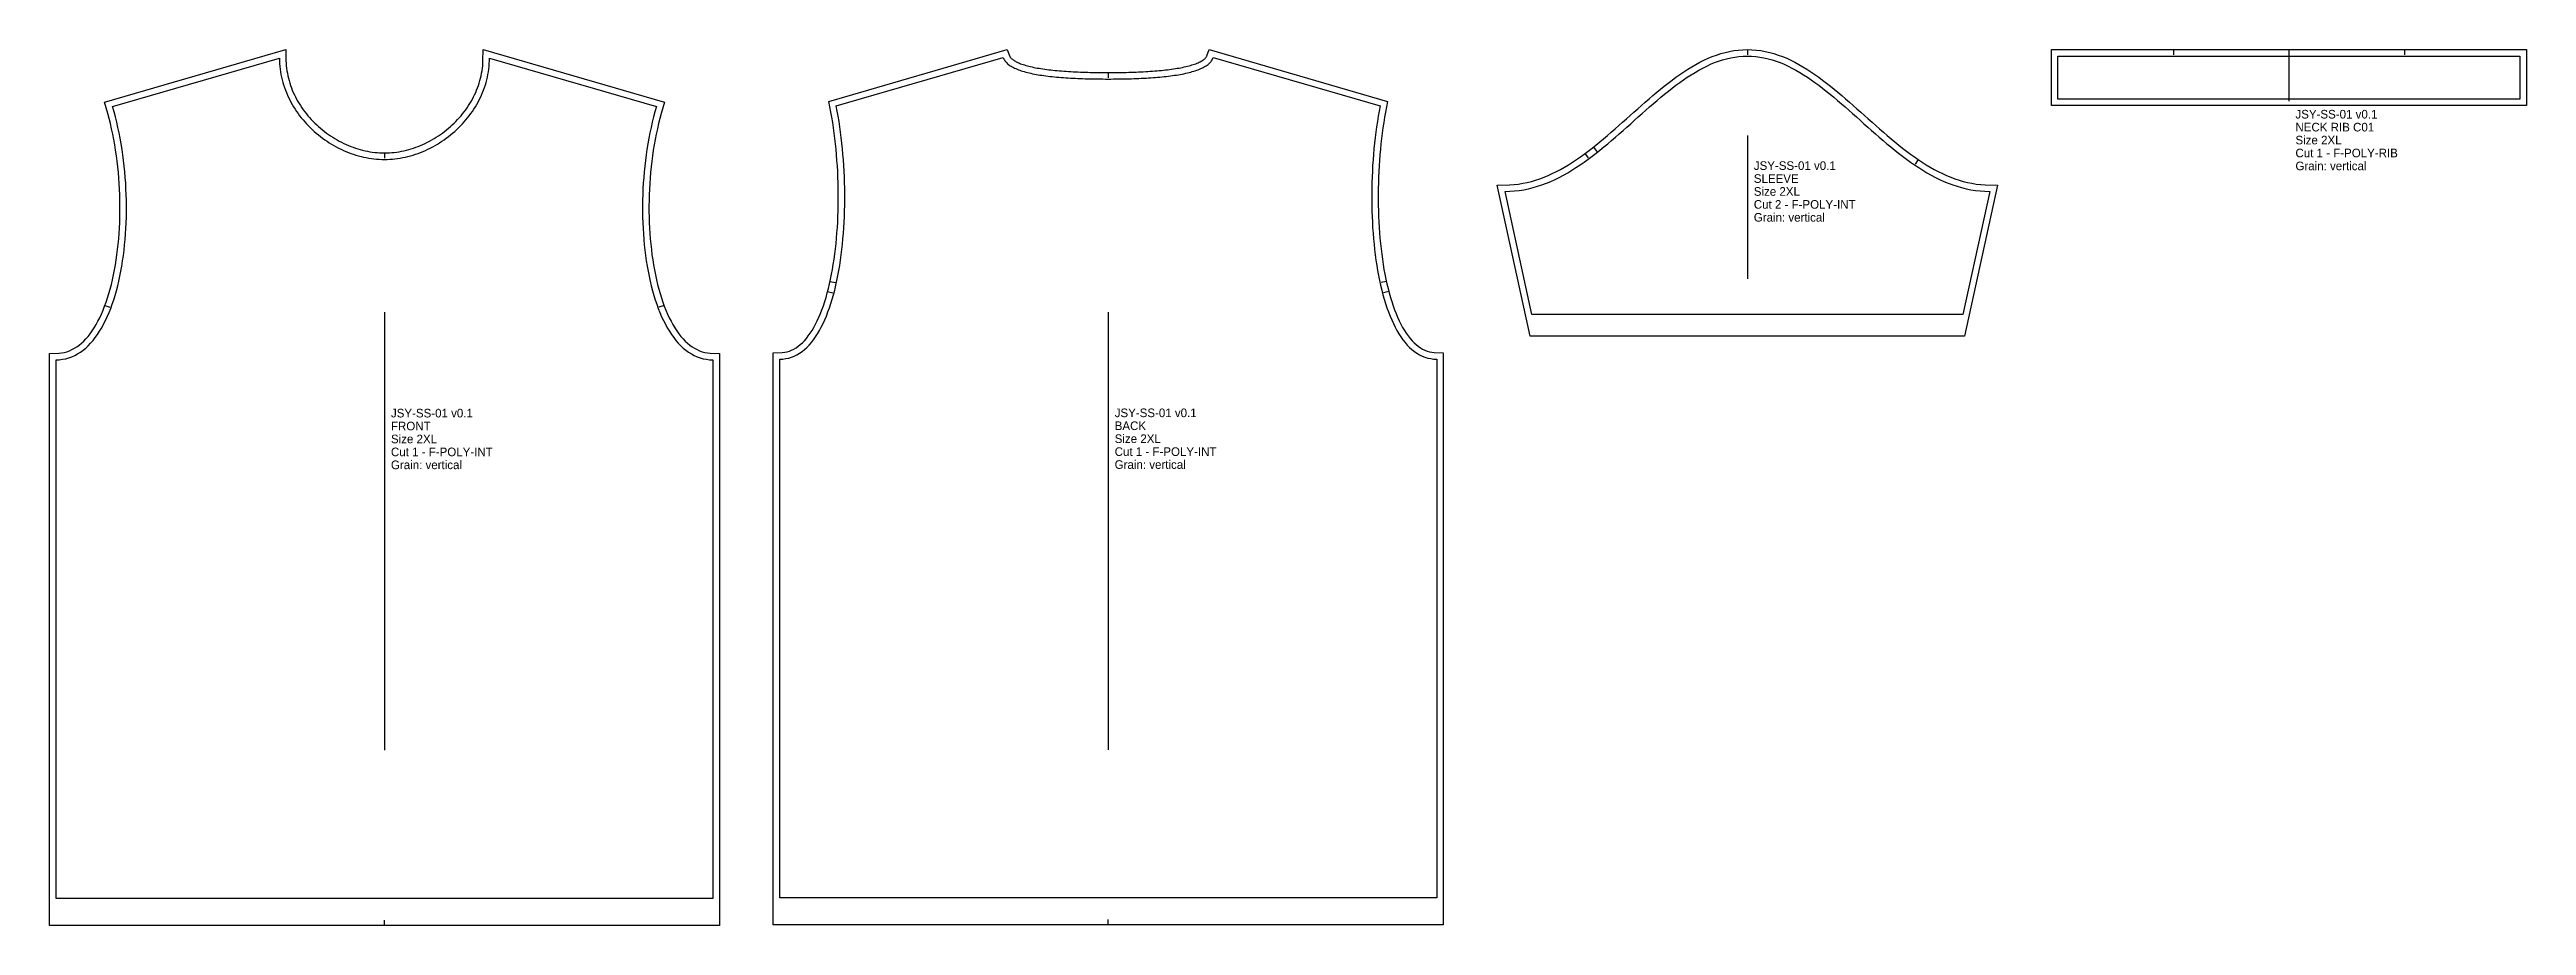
# Model space of a CAD drawing. Header units: millimetres. Extents: x 30 to 2330, y -843 to -30.
import ezdxf

# ---------------------------------------------------------------- set-up
doc = ezdxf.new("R2010")
doc.units = ezdxf.units.MM

msp = doc.modelspace()

# ---------------------------------------------------------------- linework, layer by layer
at = {"layer": '1'}
for points in [[(341, -125.95), (343.27, -125.92), (345.53, -125.82), (347.8, -125.66), (350.06, -125.44), (352.32, -125.15), (354.58, -124.8), (356.83, -124.39), (359.08, -123.92), (361.31, -123.39), (363.54, -122.8), (365.76, -122.15), (367.96, -121.45), (370.15, -120.69), (372.33, -119.87), (374.49, -119), (376.63, -118.07), (378.75, -117.1), (380.85, -116.07), (382.93, -114.98), (384.99, -113.85), (387.02, -112.67), (389.02, -111.44), (391, -110.16), (392.95, -108.83), (394.86, -107.46), (396.75, -106.05), (398.6, -104.59), (400.42, -103.08), (402.2, -101.54), (403.94, -99.95), (405.64, -98.32), (407.31, -96.66), (408.93, -94.95), (410.51, -93.21), (412.05, -91.44), (413.54, -89.62), (414.98, -87.78), (416.38, -85.9), (417.72, -83.98), (419.02, -82.04), (420.26, -80.06), (421.46, -78.06), (422.59, -76.03), (423.67, -73.97), (424.7, -71.88), (425.67, -69.77), (426.58, -67.63), (427.42, -65.47), (428.21, -63.28), (428.94, -61.08), (429.6, -58.85), (430.19, -56.6), (430.72, -54.33), (431.19, -52.05), (431.58, -49.74), (431.91, -47.42), (432.17, -45.07), (432.35, -42.72), (432.46, -40.34), (432.62, -30), (600.93, -78.86), (597.91, -89.31), (596.64, -94.01), (595.45, -98.78), (594.34, -103.62), (593.29, -108.52), (592.33, -113.48), (591.44, -118.48), (590.62, -123.53), (589.88, -128.61), (589.21, -133.73), (588.62, -138.87), (588.11, -144.04), (587.67, -149.23), (587.3, -154.42), (587.01, -159.62), (586.8, -164.82), (586.66, -170.01), (586.59, -175.2), (586.6, -180.37), (586.69, -185.51), (586.85, -190.63), (587.08, -195.72), (587.39, -200.77), (587.78, -205.78), (588.23, -210.73), (588.77, -215.64), (589.37, -220.48), (590.05, -225.26), (590.81, -229.96), (591.63, -234.59), (592.53, -239.14), (593.51, -243.6), (594.55, -247.97), (595.67, -252.24), (596.85, -256.41), (598.11, -260.46), (599.43, -264.4), (600.83, -268.22), (602.29, -271.91), (603.82, -275.46), (605.42, -278.88), (607.07, -282.16), (608.79, -285.28), (610.58, -288.25), (612.41, -291.06), (614.31, -293.71), (616.26, -296.18), (618.26, -298.49), (620.31, -300.61), (622.41, -302.56), (624.55, -304.32), (626.73, -305.91), (628.95, -307.3), (631.22, -308.52), (633.54, -309.55), (635.91, -310.41), (638.33, -311.07), (640.81, -311.56), (643.37, -311.85), (652, -312.18), (652, -842.95), (30, -842.95), (30, -312.18), (38.63, -311.85), (41.19, -311.56), (43.67, -311.07), (46.09, -310.41), (48.46, -309.55), (50.78, -308.52), (53.05, -307.3), (55.27, -305.91), (57.45, -304.32), (59.59, -302.56), (61.69, -300.61), (63.74, -298.49), (65.74, -296.18), (67.69, -293.71), (69.59, -291.06), (71.42, -288.25), (73.21, -285.28), (74.93, -282.16), (76.58, -278.88), (78.18, -275.46), (79.71, -271.91), (81.17, -268.22), (82.57, -264.4), (83.89, -260.46), (85.15, -256.41), (86.33, -252.24), (87.45, -247.97), (88.49, -243.6), (89.47, -239.14), (90.37, -234.59), (91.19, -229.96), (91.95, -225.26), (92.63, -220.48), (93.23, -215.64), (93.77, -210.73), (94.22, -205.78), (94.61, -200.77), (94.92, -195.72), (95.15, -190.63), (95.31, -185.51), (95.4, -180.37), (95.41, -175.2), (95.34, -170.01), (95.2, -164.82), (94.99, -159.62), (94.7, -154.42), (94.33, -149.23), (93.89, -144.04), (93.38, -138.87), (92.79, -133.73), (92.12, -128.61), (91.38, -123.53), (90.56, -118.48), (89.67, -113.48), (88.71, -108.52), (87.66, -103.62), (86.55, -98.78), (85.36, -94.01), (84.09, -89.31), (81.07, -78.86), (249.38, -30), (249.54, -40.34), (249.65, -42.72), (249.83, -45.07), (250.09, -47.42), (250.42, -49.74), (250.81, -52.05), (251.28, -54.33), (251.81, -56.6), (252.4, -58.85), (253.06, -61.08), (253.79, -63.28), (254.58, -65.47), (255.42, -67.63), (256.33, -69.77), (257.3, -71.88), (258.33, -73.97), (259.41, -76.03), (260.54, -78.06), (261.74, -80.06), (262.98, -82.04), (264.28, -83.98), (265.62, -85.9), (267.02, -87.78), (268.46, -89.62), (269.95, -91.44), (271.49, -93.21), (273.07, -94.95), (274.69, -96.66), (276.36, -98.32), (278.06, -99.95), (279.8, -101.54), (281.58, -103.08), (283.4, -104.59), (285.25, -106.05), (287.14, -107.46), (289.05, -108.83), (291, -110.16), (292.98, -111.44), (294.98, -112.67), (297.01, -113.85), (299.07, -114.98), (301.15, -116.07), (303.25, -117.1), (305.37, -118.07), (307.51, -119), (309.67, -119.87), (311.85, -120.69), (314.04, -121.45), (316.24, -122.15), (318.46, -122.8), (320.69, -123.39), (322.92, -123.92), (325.17, -124.39), (327.42, -124.8), (329.68, -125.15), (331.94, -125.44), (334.2, -125.66), (336.47, -125.82), (338.73, -125.92)], [(1013, -51.34), (1015.42, -51.33), (1017.82, -51.32), (1020.22, -51.31), (1022.6, -51.28), (1024.97, -51.25), (1027.33, -51.21), (1029.67, -51.16), (1032, -51.11), (1034.31, -51.04), (1036.6, -50.97), (1038.87, -50.89), (1041.13, -50.8), (1043.36, -50.7), (1045.57, -50.59), (1047.76, -50.47), (1049.92, -50.34), (1052.06, -50.21), (1054.18, -50.06), (1056.26, -49.9), (1058.32, -49.73), (1060.35, -49.55), (1062.35, -49.36), (1064.32, -49.16), (1066.26, -48.94), (1068.17, -48.72), (1070.04, -48.48), (1071.87, -48.24), (1073.67, -47.98), (1075.43, -47.7), (1077.15, -47.42), (1078.83, -47.13), (1080.47, -46.82), (1082.07, -46.5), (1083.63, -46.17), (1085.14, -45.82), (1086.6, -45.47), (1088.01, -45.1), (1089.38, -44.72), (1090.7, -44.33), (1091.96, -43.93), (1093.17, -43.52), (1094.33, -43.1), (1095.43, -42.67), (1096.47, -42.23), (1097.45, -41.79), (1098.37, -41.33), (1099.23, -40.88), (1100.02, -40.42), (1100.75, -39.96), (1101.42, -39.5), (1102.02, -39.05), (1102.55, -38.61), (1103.02, -38.17), (1103.42, -37.75), (1103.77, -37.35), (1104.06, -36.96), (1104.3, -36.59), (1104.49, -36.23), (1104.65, -35.89), (1106.75, -30), (1272.43, -78.1), (1270.49, -88.17), (1269.64, -92.9), (1268.85, -97.7), (1268.12, -102.57), (1267.43, -107.49), (1266.81, -112.47), (1266.23, -117.5), (1265.72, -122.57), (1265.26, -127.68), (1264.85, -132.82), (1264.5, -137.99), (1264.21, -143.18), (1263.98, -148.38), (1263.8, -153.59), (1263.69, -158.81), (1263.63, -164.03), (1263.62, -169.25), (1263.68, -174.45), (1263.8, -179.64), (1263.97, -184.8), (1264.21, -189.94), (1264.5, -195.04), (1264.86, -200.11), (1265.27, -205.13), (1265.75, -210.1), (1266.29, -215.02), (1266.89, -219.88), (1267.54, -224.68), (1268.26, -229.4), (1269.05, -234.04), (1269.89, -238.61), (1270.79, -243.08), (1271.76, -247.47), (1272.79, -251.75), (1273.87, -255.93), (1275.02, -260), (1276.23, -263.95), (1277.5, -267.78), (1278.83, -271.48), (1280.22, -275.05), (1281.66, -278.47), (1283.16, -281.76), (1284.72, -284.89), (1286.33, -287.86), (1288, -290.68), (1289.71, -293.32), (1291.47, -295.8), (1293.28, -298.09), (1295.12, -300.21), (1297.01, -302.14), (1298.93, -303.88), (1300.89, -305.44), (1302.87, -306.82), (1304.89, -308.01), (1306.95, -309.01), (1309.05, -309.84), (1311.19, -310.49), (1313.39, -310.95), (1315.66, -311.24), (1324, -311.58), (1324, -842.34), (702, -842.34), (702, -311.58), (710.34, -311.24), (712.61, -310.95), (714.81, -310.49), (716.95, -309.84), (719.05, -309.01), (721.11, -308.01), (723.13, -306.82), (725.11, -305.44), (727.07, -303.88), (728.99, -302.14), (730.88, -300.21), (732.72, -298.09), (734.53, -295.8), (736.29, -293.32), (738, -290.68), (739.67, -287.86), (741.28, -284.89), (742.84, -281.76), (744.34, -278.47), (745.78, -275.05), (747.17, -271.48), (748.5, -267.78), (749.77, -263.95), (750.98, -260), (752.13, -255.93), (753.21, -251.75), (754.24, -247.47), (755.21, -243.08), (756.11, -238.61), (756.95, -234.04), (757.74, -229.4), (758.46, -224.68), (759.11, -219.88), (759.71, -215.02), (760.25, -210.1), (760.73, -205.13), (761.14, -200.11), (761.5, -195.04), (761.79, -189.94), (762.03, -184.8), (762.2, -179.64), (762.32, -174.45), (762.38, -169.25), (762.37, -164.03), (762.31, -158.81), (762.2, -153.59), (762.02, -148.38), (761.79, -143.18), (761.5, -137.99), (761.15, -132.82), (760.74, -127.68), (760.28, -122.57), (759.77, -117.5), (759.19, -112.47), (758.57, -107.49), (757.88, -102.57), (757.15, -97.7), (756.36, -92.9), (755.51, -88.17), (753.57, -78.1), (919.25, -30), (921.35, -35.89), (921.51, -36.23), (921.7, -36.59), (921.94, -36.96), (922.23, -37.35), (922.58, -37.75), (922.98, -38.17), (923.45, -38.61), (923.98, -39.05), (924.58, -39.5), (925.25, -39.96), (925.98, -40.42), (926.77, -40.88), (927.63, -41.33), (928.55, -41.79), (929.53, -42.23), (930.57, -42.67), (931.67, -43.1), (932.83, -43.52), (934.04, -43.93), (935.3, -44.33), (936.62, -44.72), (937.99, -45.1), (939.4, -45.47), (940.86, -45.82), (942.37, -46.17), (943.93, -46.5), (945.53, -46.82), (947.17, -47.13), (948.85, -47.42), (950.57, -47.7), (952.33, -47.98), (954.13, -48.24), (955.96, -48.48), (957.83, -48.72), (959.74, -48.94), (961.68, -49.16), (963.65, -49.36), (965.65, -49.55), (967.68, -49.73), (969.74, -49.9), (971.82, -50.06), (973.94, -50.21), (976.08, -50.34), (978.24, -50.47), (980.43, -50.59), (982.64, -50.7), (984.87, -50.8), (987.13, -50.89), (989.4, -50.97), (991.69, -51.04), (994, -51.11), (996.33, -51.16), (998.67, -51.21), (1001.03, -51.25), (1003.4, -51.28), (1005.78, -51.31), (1008.18, -51.32), (1010.58, -51.33)], [(1606.42, -30), (1610.65, -30.11), (1614.84, -30.44), (1618.99, -30.98), (1623.09, -31.72), (1627.15, -32.66), (1631.16, -33.78), (1635.12, -35.07), (1639.05, -36.52), (1642.93, -38.14), (1646.77, -39.9), (1650.57, -41.8), (1654.34, -43.83), (1658.08, -45.99), (1661.78, -48.26), (1665.46, -50.64), (1669.1, -53.12), (1672.73, -55.69), (1676.34, -58.35), (1679.92, -61.08), (1683.49, -63.89), (1687.05, -66.76), (1690.59, -69.69), (1694.12, -72.67), (1697.64, -75.7), (1701.16, -78.76), (1704.67, -81.85), (1708.17, -84.96), (1711.68, -88.09), (1715.19, -91.22), (1718.69, -94.36), (1722.21, -97.49), (1725.72, -100.61), (1729.25, -103.71), (1732.78, -106.79), (1736.32, -109.83), (1739.87, -112.83), (1743.43, -115.79), (1747.01, -118.69), (1750.6, -121.53), (1754.2, -124.3), (1757.83, -127), (1761.47, -129.62), (1765.13, -132.15), (1768.81, -134.59), (1772.51, -136.92), (1776.23, -139.15), (1779.97, -141.26), (1783.74, -143.25), (1787.54, -145.12), (1791.36, -146.85), (1795.21, -148.45), (1799.08, -149.9), (1802.99, -151.21), (1806.93, -152.35), (1810.91, -153.34), (1814.93, -154.16), (1818.98, -154.81), (1823.08, -155.28), (1827.22, -155.57), (1838.83, -155.84), (1808.19, -296), (1404.65, -296), (1374, -155.84), (1385.61, -155.57), (1389.76, -155.28), (1393.85, -154.81), (1397.91, -154.16), (1401.92, -153.34), (1405.9, -152.35), (1409.84, -151.21), (1413.75, -149.9), (1417.63, -148.45), (1421.47, -146.85), (1425.29, -145.12), (1429.09, -143.25), (1432.86, -141.26), (1436.6, -139.15), (1440.33, -136.92), (1444.03, -134.59), (1447.71, -132.15), (1451.37, -129.62), (1455.01, -127), (1458.63, -124.3), (1462.23, -121.53), (1465.83, -118.69), (1469.4, -115.79), (1472.96, -112.83), (1476.52, -109.83), (1480.06, -106.79), (1483.59, -103.71), (1487.11, -100.61), (1490.63, -97.49), (1494.14, -94.36), (1497.65, -91.22), (1501.15, -88.09), (1504.66, -84.96), (1508.17, -81.85), (1511.68, -78.76), (1515.19, -75.7), (1518.72, -72.67), (1522.25, -69.69), (1525.79, -66.76), (1529.34, -63.89), (1532.91, -61.08), (1536.5, -58.35), (1540.1, -55.69), (1543.73, -53.12), (1547.38, -50.64), (1551.05, -48.26), (1554.76, -45.99), (1558.49, -43.83), (1562.26, -41.8), (1566.06, -39.9), (1569.91, -38.14), (1573.79, -36.52), (1577.71, -35.07), (1581.68, -33.78), (1585.69, -32.66), (1589.74, -31.72), (1593.84, -30.98), (1597.99, -30.44), (1602.18, -30.11)], [(1888.83, -30), (2329.83, -30), (2329.83, -82), (1888.83, -82)]]:
    msp.add_lwpolyline(points, close=True, dxfattribs=at)
at = {"layer": '14'}
for points in [[(341, -131.95), (343.44, -131.92), (345.87, -131.81), (348.31, -131.64), (350.74, -131.4), (353.16, -131.09), (355.58, -130.72), (357.99, -130.28), (360.38, -129.78), (362.77, -129.21), (365.15, -128.58), (367.51, -127.89), (369.86, -127.14), (372.19, -126.33), (374.51, -125.46), (376.8, -124.54), (379.08, -123.55), (381.33, -122.51), (383.56, -121.42), (385.76, -120.27), (387.94, -119.07), (390.1, -117.82), (392.22, -116.51), (394.32, -115.16), (396.38, -113.76), (398.41, -112.3), (400.41, -110.8), (402.37, -109.25), (404.3, -107.66), (406.18, -106.02), (408.03, -104.34), (409.84, -102.62), (411.6, -100.85), (413.33, -99.04), (415, -97.19), (416.64, -95.3), (418.22, -93.38), (419.76, -91.41), (421.24, -89.41), (422.67, -87.37), (424.06, -85.3), (425.38, -83.2), (426.65, -81.06), (427.87, -78.89), (429.02, -76.68), (430.12, -74.45), (431.16, -72.19), (432.13, -69.9), (433.04, -67.58), (433.88, -65.24), (434.66, -62.87), (435.37, -60.47), (436.02, -58.05), (436.59, -55.61), (437.09, -53.15), (437.51, -50.66), (437.86, -48.16), (438.14, -45.63), (438.34, -43.09), (438.46, -40.53), (438.5, -37.95), (593.5, -82.95), (592.13, -87.69), (590.83, -92.5), (589.62, -97.38), (588.48, -102.32), (587.42, -107.32), (586.43, -112.38), (585.52, -117.47), (584.69, -122.61), (583.93, -127.79), (583.26, -133), (582.66, -138.23), (582.13, -143.49), (581.68, -148.76), (581.31, -154.04), (581.02, -159.33), (580.8, -164.62), (580.66, -169.9), (580.59, -175.17), (580.6, -180.42), (580.69, -185.66), (580.85, -190.87), (581.09, -196.04), (581.41, -201.18), (581.8, -206.28), (582.26, -211.33), (582.81, -216.33), (583.43, -221.27), (584.12, -226.15), (584.89, -230.97), (585.74, -235.7), (586.66, -240.36), (587.66, -244.94), (588.73, -249.43), (589.88, -253.82), (591.1, -258.12), (592.4, -262.31), (593.77, -266.39), (595.22, -270.35), (596.75, -274.2), (598.34, -277.92), (600.02, -281.51), (601.77, -284.96), (603.59, -288.27), (605.49, -291.44), (607.46, -294.45), (609.51, -297.31), (611.64, -300.01), (613.83, -302.54), (616.1, -304.89), (618.45, -307.07), (620.87, -309.07), (623.37, -310.88), (625.94, -312.49), (628.58, -313.91), (631.3, -315.12), (634.09, -316.13), (636.96, -316.92), (639.9, -317.49), (642.91, -317.84), (646, -317.95), (646, -817.95), (36, -817.95), (36, -317.95), (39.09, -317.84), (42.1, -317.49), (45.04, -316.92), (47.91, -316.13), (50.7, -315.12), (53.42, -313.91), (56.06, -312.49), (58.63, -310.88), (61.13, -309.07), (63.55, -307.07), (65.9, -304.89), (68.17, -302.54), (70.36, -300.01), (72.49, -297.31), (74.54, -294.45), (76.51, -291.44), (78.41, -288.27), (80.23, -284.96), (81.98, -281.51), (83.66, -277.92), (85.25, -274.2), (86.78, -270.35), (88.23, -266.39), (89.6, -262.31), (90.9, -258.12), (92.12, -253.82), (93.27, -249.43), (94.34, -244.94), (95.34, -240.36), (96.26, -235.7), (97.11, -230.97), (97.88, -226.15), (98.57, -221.27), (99.19, -216.33), (99.74, -211.33), (100.2, -206.28), (100.59, -201.18), (100.91, -196.04), (101.15, -190.87), (101.31, -185.66), (101.4, -180.42), (101.41, -175.17), (101.34, -169.9), (101.2, -164.62), (100.98, -159.33), (100.69, -154.04), (100.32, -148.76), (99.87, -143.49), (99.34, -138.23), (98.74, -133), (98.07, -127.79), (97.31, -122.61), (96.48, -117.47), (95.57, -112.38), (94.58, -107.32), (93.52, -102.32), (92.38, -97.38), (91.17, -92.5), (89.87, -87.69), (88.5, -82.95), (243.5, -37.95), (243.54, -40.53), (243.66, -43.09), (243.86, -45.63), (244.14, -48.16), (244.49, -50.66), (244.91, -53.15), (245.41, -55.61), (245.98, -58.05), (246.63, -60.47), (247.34, -62.87), (248.12, -65.24), (248.96, -67.58), (249.87, -69.9), (250.84, -72.19), (251.88, -74.45), (252.98, -76.68), (254.13, -78.89), (255.35, -81.06), (256.62, -83.2), (257.94, -85.3), (259.33, -87.37), (260.76, -89.41), (262.24, -91.41), (263.78, -93.38), (265.36, -95.3), (267, -97.19), (268.67, -99.04), (270.4, -100.85), (272.16, -102.62), (273.97, -104.34), (275.82, -106.02), (277.7, -107.66), (279.63, -109.25), (281.59, -110.8), (283.59, -112.3), (285.62, -113.76), (287.68, -115.16), (289.78, -116.51), (291.9, -117.82), (294.06, -119.07), (296.24, -120.27), (298.44, -121.42), (300.67, -122.51), (302.92, -123.55), (305.2, -124.54), (307.49, -125.46), (309.81, -126.33), (312.14, -127.14), (314.49, -127.89), (316.85, -128.58), (319.23, -129.21), (321.62, -129.78), (324.01, -130.28), (326.42, -130.72), (328.84, -131.09), (331.26, -131.4), (333.69, -131.64), (336.13, -131.81), (338.56, -131.92)], [(1013, -57.34), (1015.43, -57.33), (1017.86, -57.32), (1020.27, -57.31), (1022.67, -57.28), (1025.06, -57.25), (1027.44, -57.21), (1029.8, -57.16), (1032.15, -57.1), (1034.49, -57.04), (1036.8, -56.97), (1039.1, -56.88), (1041.38, -56.79), (1043.64, -56.69), (1045.88, -56.58), (1048.1, -56.46), (1050.29, -56.33), (1052.47, -56.19), (1054.61, -56.04), (1056.74, -55.88), (1058.83, -55.71), (1060.9, -55.52), (1062.94, -55.33), (1064.96, -55.12), (1066.94, -54.9), (1068.89, -54.67), (1070.81, -54.43), (1072.7, -54.18), (1074.55, -53.91), (1076.37, -53.63), (1078.16, -53.34), (1079.9, -53.03), (1081.61, -52.71), (1083.28, -52.38), (1084.92, -52.03), (1086.51, -51.67), (1088.06, -51.29), (1089.57, -50.9), (1091.03, -50.49), (1092.46, -50.07), (1093.83, -49.63), (1095.16, -49.18), (1096.45, -48.71), (1097.69, -48.23), (1098.87, -47.73), (1100.01, -47.21), (1101.1, -46.68), (1102.14, -46.13), (1103.12, -45.56), (1104.05, -44.98), (1104.93, -44.37), (1105.75, -43.75), (1106.51, -43.12), (1107.22, -42.46), (1107.87, -41.78), (1108.46, -41.09), (1108.99, -40.38), (1109.46, -39.65), (1109.87, -38.9), (1110.22, -38.13), (1110.5, -37.34), (1265.5, -82.34), (1264.59, -87.08), (1263.73, -91.89), (1262.93, -96.77), (1262.18, -101.71), (1261.49, -106.71), (1260.85, -111.76), (1260.27, -116.86), (1259.74, -122), (1259.28, -127.17), (1258.87, -132.38), (1258.52, -137.62), (1258.22, -142.87), (1257.98, -148.14), (1257.81, -153.43), (1257.69, -158.71), (1257.63, -164), (1257.62, -169.28), (1257.68, -174.55), (1257.8, -179.81), (1257.98, -185.04), (1258.22, -190.25), (1258.52, -195.43), (1258.88, -200.57), (1259.3, -205.66), (1259.78, -210.72), (1260.33, -215.72), (1260.94, -220.66), (1261.61, -225.54), (1262.34, -230.35), (1263.14, -235.09), (1264, -239.75), (1264.92, -244.32), (1265.91, -248.81), (1266.96, -253.2), (1268.08, -257.5), (1269.27, -261.69), (1270.51, -265.77), (1271.83, -269.73), (1273.21, -273.58), (1274.66, -277.3), (1276.17, -280.89), (1277.75, -284.34), (1279.4, -287.66), (1281.11, -290.82), (1282.9, -293.84), (1284.75, -296.7), (1286.67, -299.39), (1288.66, -301.92), (1290.71, -304.28), (1292.84, -306.46), (1295.04, -308.45), (1297.3, -310.26), (1299.64, -311.88), (1302.05, -313.29), (1304.53, -314.51), (1307.08, -315.51), (1309.7, -316.3), (1312.4, -316.87), (1315.16, -317.22), (1318, -317.34), (1318, -817.34), (708, -817.34), (708, -317.34), (710.84, -317.22), (713.6, -316.87), (716.3, -316.3), (718.92, -315.51), (721.47, -314.51), (723.95, -313.29), (726.36, -311.88), (728.7, -310.26), (730.96, -308.45), (733.16, -306.46), (735.29, -304.28), (737.34, -301.92), (739.33, -299.39), (741.25, -296.7), (743.1, -293.84), (744.89, -290.82), (746.6, -287.66), (748.25, -284.34), (749.83, -280.89), (751.34, -277.3), (752.79, -273.58), (754.17, -269.73), (755.49, -265.77), (756.73, -261.69), (757.92, -257.5), (759.04, -253.2), (760.09, -248.81), (761.08, -244.32), (762, -239.75), (762.86, -235.09), (763.66, -230.35), (764.39, -225.54), (765.06, -220.66), (765.67, -215.72), (766.22, -210.72), (766.7, -205.66), (767.12, -200.57), (767.48, -195.43), (767.78, -190.25), (768.02, -185.04), (768.2, -179.81), (768.32, -174.55), (768.38, -169.28), (768.37, -164), (768.31, -158.71), (768.19, -153.43), (768.02, -148.14), (767.78, -142.87), (767.48, -137.62), (767.13, -132.38), (766.72, -127.17), (766.26, -122), (765.73, -116.86), (765.15, -111.76), (764.51, -106.71), (763.82, -101.71), (763.07, -96.77), (762.27, -91.89), (761.41, -87.08), (760.5, -82.34), (915.5, -37.34), (915.78, -38.13), (916.13, -38.9), (916.54, -39.65), (917.01, -40.38), (917.54, -41.09), (918.13, -41.78), (918.78, -42.46), (919.49, -43.12), (920.25, -43.75), (921.07, -44.37), (921.95, -44.98), (922.88, -45.56), (923.86, -46.13), (924.9, -46.68), (925.99, -47.21), (927.13, -47.73), (928.31, -48.23), (929.55, -48.71), (930.84, -49.18), (932.17, -49.63), (933.54, -50.07), (934.97, -50.49), (936.43, -50.9), (937.94, -51.29), (939.49, -51.67), (941.08, -52.03), (942.72, -52.38), (944.39, -52.71), (946.1, -53.03), (947.84, -53.34), (949.63, -53.63), (951.45, -53.91), (953.3, -54.18), (955.19, -54.43), (957.11, -54.67), (959.06, -54.9), (961.04, -55.12), (963.06, -55.33), (965.1, -55.52), (967.17, -55.71), (969.26, -55.88), (971.39, -56.04), (973.53, -56.19), (975.71, -56.33), (977.9, -56.46), (980.12, -56.58), (982.36, -56.69), (984.62, -56.79), (986.9, -56.88), (989.2, -56.97), (991.51, -57.04), (993.85, -57.1), (996.2, -57.16), (998.56, -57.21), (1000.94, -57.25), (1003.33, -57.28), (1005.73, -57.31), (1008.14, -57.32), (1010.57, -57.33)], [(1606.42, -36), (1610.34, -36.11), (1614.22, -36.41), (1618.07, -36.91), (1621.88, -37.6), (1625.67, -38.47), (1629.42, -39.52), (1633.15, -40.73), (1636.85, -42.11), (1640.53, -43.64), (1644.18, -45.31), (1647.81, -47.12), (1651.42, -49.07), (1655.01, -51.14), (1658.58, -53.33), (1662.14, -55.64), (1665.68, -58.04), (1669.21, -60.55), (1672.74, -63.15), (1676.25, -65.83), (1679.75, -68.58), (1683.25, -71.41), (1686.74, -74.3), (1690.23, -77.24), (1693.72, -80.24), (1697.2, -83.27), (1700.69, -86.34), (1704.19, -89.44), (1707.68, -92.56), (1711.19, -95.69), (1714.7, -98.83), (1718.22, -101.98), (1721.75, -105.11), (1725.29, -108.23), (1728.85, -111.33), (1732.43, -114.4), (1736.02, -117.43), (1739.63, -120.43), (1743.26, -123.37), (1746.91, -126.26), (1750.58, -129.09), (1754.28, -131.84), (1758.01, -134.52), (1761.77, -137.12), (1765.55, -139.62), (1769.37, -142.03), (1773.21, -144.33), (1777.1, -146.53), (1781.02, -148.6), (1784.97, -150.54), (1788.97, -152.36), (1793, -154.03), (1797.08, -155.56), (1801.21, -156.93), (1805.37, -158.15), (1809.59, -159.19), (1813.85, -160.07), (1818.16, -160.76), (1822.53, -161.26), (1826.94, -161.56), (1831.42, -161.67), (1806.42, -276), (1406.42, -276), (1381.42, -161.67), (1385.89, -161.56), (1390.31, -161.26), (1394.67, -160.76), (1398.98, -160.07), (1403.25, -159.19), (1407.46, -158.15), (1411.63, -156.93), (1415.75, -155.56), (1419.83, -154.03), (1423.86, -152.36), (1427.86, -150.54), (1431.82, -148.6), (1435.74, -146.53), (1439.62, -144.33), (1443.47, -142.03), (1447.28, -139.62), (1451.07, -137.12), (1454.82, -134.52), (1458.55, -131.84), (1462.25, -129.09), (1465.93, -126.26), (1469.58, -123.37), (1473.21, -120.43), (1476.82, -117.43), (1480.41, -114.4), (1483.98, -111.33), (1487.54, -108.23), (1491.08, -105.11), (1494.61, -101.98), (1498.14, -98.83), (1501.65, -95.69), (1505.15, -92.56), (1508.65, -89.44), (1512.14, -86.34), (1515.63, -83.27), (1519.12, -80.24), (1522.6, -77.24), (1526.09, -74.3), (1529.59, -71.41), (1533.08, -68.58), (1536.59, -65.83), (1540.1, -63.15), (1543.62, -60.55), (1547.15, -58.04), (1550.69, -55.64), (1554.25, -53.33), (1557.83, -51.14), (1561.42, -49.07), (1565.03, -47.12), (1568.66, -45.31), (1572.31, -43.64), (1575.98, -42.11), (1579.68, -40.73), (1583.41, -39.52), (1587.17, -38.47), (1590.95, -37.6), (1594.77, -36.91), (1598.61, -36.41), (1602.5, -36.11)], [(1894.83, -36), (2323.83, -36), (2323.83, -76), (1894.83, -76)]]:
    msp.add_lwpolyline(points, close=True, dxfattribs=at)
at = {"layer": '4'}
for p, q in [((1606.58, -30), (1606.45, -35)), ((2002.08, -30), (2002.08, -35)), ((2109.33, -30), (2109.33, -35)), ((2216.58, -30), (2216.58, -35)), ((1013, -51.34), (1013.01, -56.34)), ((340.92, -125.95), (341, -130.95)), ((1455.65, -126.52), (1458.64, -130.53)), ((1463.46, -120.56), (1466.56, -124.48)), ((1765.17, -132.18), (1762.33, -136.29)), ((754.75, -245.14), (759.64, -246.21)), ((1271.25, -245.14), (1266.36, -246.21)), ((81.43, -267.5), (86.13, -269.22)), ((600.57, -267.5), (595.87, -269.22)), ((752.46, -254.64), (757.3, -255.9)), ((1273.54, -254.64), (1268.7, -255.9)), ((341, -842.95), (341, -837.95)), ((1013, -842.34), (1013, -837.34))]:
    msp.add_line(p, q, dxfattribs=at)
at = {"layer": '7'}
for p, q in [((2109.33, -34), (2109.33, -78)), ((1606.42, -109.8), (1606.42, -242.8)), ((341, -273.89), (341, -680.36)), ((1013, -273.7), (1013, -679.87))]:
    msp.add_line(p, q, dxfattribs=at)

# ---------------------------------------------------------------- texts
at = {"layer": '15'}
for s, p in [('JSY-SS-01 v0.1', (2115.33, -94)), ('Size 2XL', (2115.33, -118)), ('NECK RIB C01', (2115.33, -106)), ('JSY-SS-01 v0.1', (1612.42, -141.72)), ('Cut 1 - F-POLY-RIB', (2115.33, -130)), ('Grain: vertical', (2115.33, -142)), ('SLEEVE', (1612.42, -153.72)), ('Size 2XL', (1612.42, -165.72)), ('Cut 2 - F-POLY-INT', (1612.42, -177.72)), ('Grain: vertical', (1612.42, -189.72)), ('JSY-SS-01 v0.1', (347, -371.44)), ('JSY-SS-01 v0.1', (1019, -371.18)), ('Size 2XL', (347, -395.44)), ('FRONT', (347, -383.44)), ('Size 2XL', (1019, -395.18)), ('BACK', (1019, -383.18)), ('Cut 1 - F-POLY-INT', (347, -407.44)), ('Grain: vertical', (347, -419.44)), ('Cut 1 - F-POLY-INT', (1019, -407.18)), ('Grain: vertical', (1019, -419.18))]:
    msp.add_text(s, height=8, dxfattribs=at).set_placement(p)

doc.saveas('drawing.dxf')
